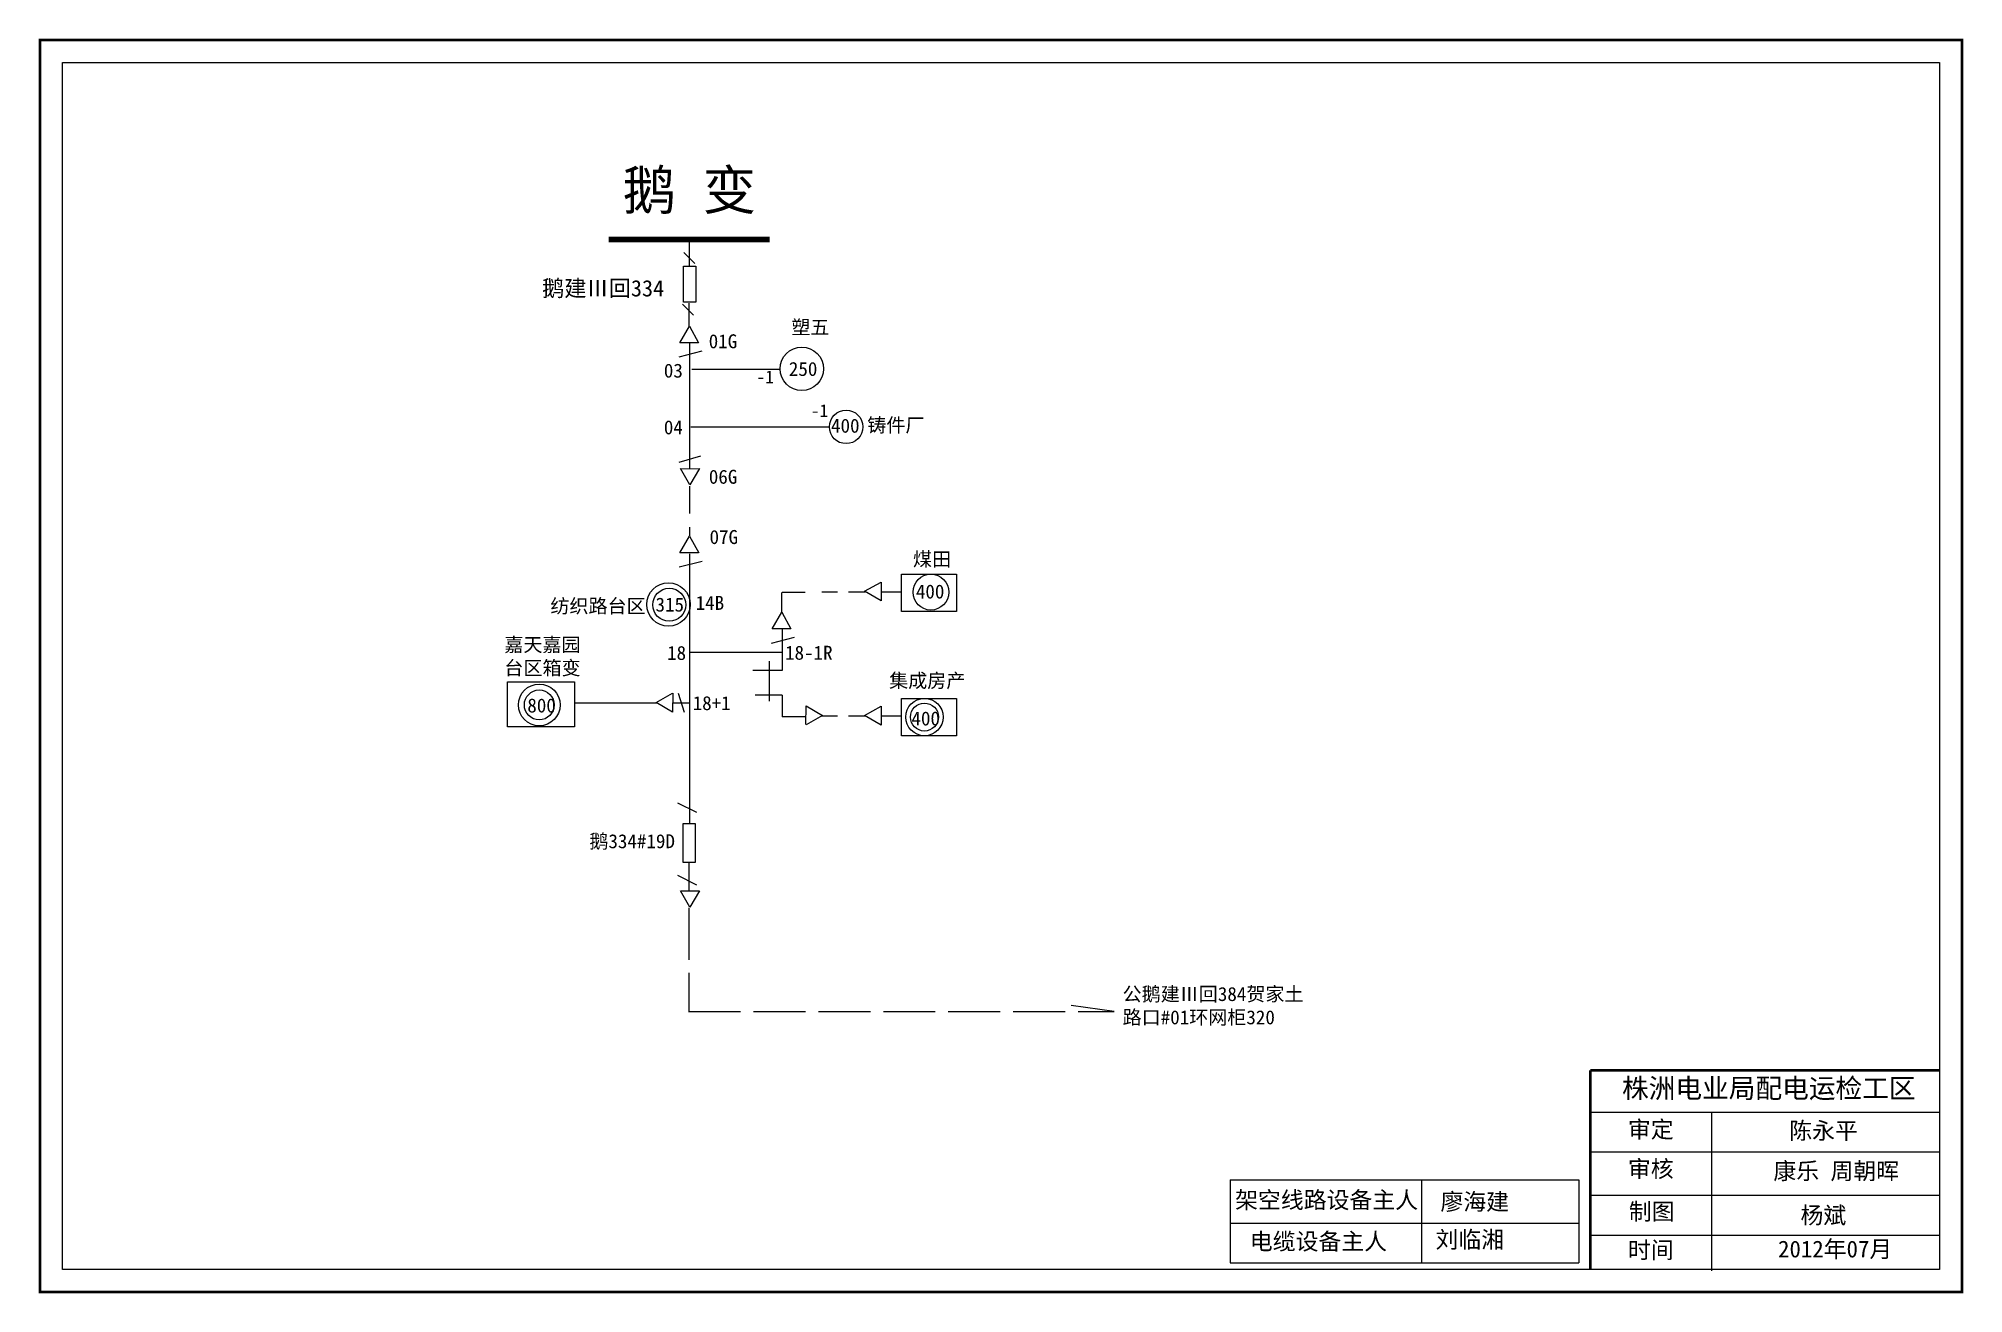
# Model space of a CAD drawing. Extents: x 0 to 344, y 0 to 224.
import ezdxf

# ---------------------------------------------------------------- set-up
doc = ezdxf.new("R2010")
doc.units = 0
doc.header["$LTSCALE"] = 0.774411
doc.linetypes.add('ACAD_ISO02W100', pattern=[15, 12, -3])
doc.linetypes.add('DASHED2', pattern=[9.525, 6.35, -3.175])
doc.layers.get('0').update_dxf_attribs({"linetype": 'CONTINUOUS'})
doc.styles.get("Standard").update_dxf_attribs({"font": '楷体_GB2312.ttf', "height": 2.5})
doc.styles.add('字体', font='楷体_GB2312.ttf', dxfattribs={"height": 2.5})

msp = doc.modelspace()

# ---------------------------------------------------------------- linework, layer by layer
at = {"linetype": 'Continuous'}
for p, q in [((117.34, 184.13), (115.36, 186.11)), ((116.32, 187.89), (116.32, 183.64)), ((117.12, 174.9), (115.14, 176.88)), ((114.66, 169.98), (116.41, 172.94)), ((116.41, 172.94), (118.04, 169.98)), ((118.04, 169.97), (114.66, 169.98)), ((114.56, 167.45), (118.66, 168.5)), ((114.56, 148.58), (118.4, 149.77)), ((116.45, 144.53), (114.82, 147.49)), ((114.88, 147.44), (118.21, 147.49)), ((118.21, 147.49), (116.45, 144.53)), ((114.66, 132.4), (116.42, 135.36)), ((116.42, 135.36), (118.05, 132.4)), ((114.56, 129.86), (118.66, 130.92)), ((118.04, 132.39), (114.66, 132.4)), ((132.94, 121.66), (132.94, 125.29)), ((133.01, 125.36), (137.1, 125.36)), ((140.09, 125.44), (142.9, 125.44)), ((144.86, 125.44), (147.84, 125.44)), ((147.72, 125.54), (150.68, 127.17)), ((150.68, 123.79), (147.72, 125.54)), ((150.65, 125.44), (154.32, 125.44)), ((150.69, 127.17), (150.68, 123.79)), ((131.17, 118.79), (132.93, 121.75)), ((132.93, 121.75), (134.56, 118.79)), ((131.07, 116.25), (135.17, 117.31)), ((134.55, 118.78), (131.17, 118.79)), ((133.01, 118.79), (133.01, 111.34)), ((116.48, 114.62), (133.01, 114.62)), ((133.01, 111.35), (127.75, 111.35)), ((130.7, 105.87), (130.7, 113.03)), ((110.42, 105.65), (113.38, 107.28)), ((113.39, 107.28), (113.38, 103.89)), ((133.01, 106.92), (128.17, 106.92)), ((132.99, 106.92), (132.99, 103.03)), ((95.86, 105.55), (110.54, 105.55)), ((113.38, 103.89), (110.42, 105.65)), ((113.35, 105.55), (116.4, 105.55)), ((137.24, 101.66), (137.25, 105.04)), ((137.25, 105.04), (140.21, 103.29)), ((147.72, 103.31), (150.68, 104.94)), ((150.69, 104.94), (150.68, 101.56)), ((133.01, 103.13), (137.1, 103.13)), ((140.21, 103.29), (137.25, 101.65)), ((140.09, 103.21), (142.9, 103.21)), ((144.86, 103.21), (147.84, 103.21)), ((150.68, 101.56), (147.72, 103.31)), ((150.65, 103.21), (154.32, 103.21)), ((116.45, 69), (114.82, 71.95)), ((114.88, 71.91), (118.21, 71.95)), ((118.21, 71.95), (116.45, 69)), ((192.37, 50.35), (184.7, 51.45)), ((277.63, 32.33), (339.99, 32.33)), ((299.27, 32.32), (299.27, 3.99)), ((277.63, 25.23), (339.99, 25.23)), ((213.17, 20.24), (275.54, 20.24)), ((213.17, 20.24), (213.17, 5.39)), ((247.38, 20.24), (247.38, 5.39)), ((275.54, 20.24), (275.54, 5.39)), ((277.63, 17.48), (339.99, 17.48)), ((213.17, 12.49), (275.54, 12.49)), ((277.63, 10.37), (339.99, 10.37)), ((213.17, 5.39), (275.54, 5.39))]:
    msp.add_line(p, q, dxfattribs=at)
for p, q in [((116.28, 177.02), (116.28, 172.89)), ((116.39, 169.85), (116.4, 147.52)), ((116.82, 165.24), (132.64, 165.24)), ((116.66, 154.92), (141.43, 154.92)), ((116.38, 132.19), (116.43, 83.99))]:
    msp.add_line(p, q)
at = {"linetype": 'DASHED2'}
for p, q in [((116.41, 144.34), (116.41, 135.42)), ((116.3, 76.94), (116.3, 71.96))]:
    msp.add_line(p, q, dxfattribs=at)
at = {"color": 7, "linetype": 'Continuous'}
for p, q in [((114.36, 107.32), (115.44, 103.91)), ((117.71, 85.95), (114.32, 87.64)), ((117.71, 72.97), (114.32, 74.67))]:
    msp.add_line(p, q, dxfattribs=at)
at = {"linetype": 'ACAD_ISO02W100'}
for p, q in [((116.27, 68.89), (116.27, 50.35)), ((116.24, 50.35), (192.37, 50.35))]:
    msp.add_line(p, q, dxfattribs=at)
at = {"linetype": 'Continuous', "const_width": 0.5}
msp.add_lwpolyline([(0.16, 224.13), (344.13, 224.13), (344.13, 0.17), (0.16, 0.17)], close=True, dxfattribs=at)
at = {"linetype": 'Continuous'}
for points in [[(4.2, 220.09), (340.09, 220.09), (340.09, 4.21), (4.2, 4.21)], [(154.32, 128.59), (164.2, 128.59), (164.2, 121.87), (154.32, 121.87)], [(95.85, 109.34), (95.85, 101.26), (83.81, 101.26), (83.81, 109.34)], [(154.32, 106.36), (164.2, 106.36), (164.2, 99.64), (154.32, 99.64)]]:
    msp.add_lwpolyline(points, close=True, dxfattribs=at)
for points, const_width in [([(130.75, 188.45), (101.93, 188.43)], 1), ([(277.59, 39.83), (277.59, 4.11)], 0.5), ([(277.63, 39.83), (339.99, 39.83)], 0.5)]:
    msp.add_lwpolyline(points, dxfattribs=dict(at, const_width=const_width))
at = {"linetype": 'ACAD_ISO02W100'}
msp.add_lwpolyline([(117.53, 177.24), (115.32, 177.24), (115.32, 183.64), (117.53, 183.64)], close=True, dxfattribs=at)
at = {"color": 7, "linetype": 'Continuous'}
msp.add_lwpolyline([(117.44, 77.01), (115.27, 77.01), (115.27, 83.99), (117.44, 83.99)], close=True, dxfattribs=at)
at = {"linetype": 'Continuous'}
for centre, radius in [((136.5, 165.31), 3.89), ((159.6, 125.36), 3.2), ((112.64, 123.16), 3.89), ((112.78, 123.1), 2.95), ((89.52, 105.19), 3.73), ((89.52, 105.19), 2.67), ((158.45, 103.02), 3.34), ((158.45, 103.02), 2.5)]:
    msp.add_circle(centre, radius, dxfattribs=at)
msp.add_circle((144.43, 154.92), 3)

# ---------------------------------------------------------------- texts
at = {"linetype": 'DASHED2', "style": '字体'}
for s, p in [('03', (111.81, 163.73)), ('04', (111.81, 153.59)), ('400', (141.73, 153.88)), ('铸件厂', (148.22, 153.99))]:
    msp.add_text(s, height=2.5, dxfattribs=at).set_placement(p)
for p in [(128.39, 162.71), (138.1, 156.67)]:
    msp.add_text('-1', height=2.3).set_placement(p)
at = {"style": '字体'}
msp.add_text('鹅334#19D', height=2.5, dxfattribs=at).set_placement((98.48, 79.56))
at = {"linetype": 'Continuous', "attachment_point": 1, "style": '字体'}
for s, insert, char_height, width in [('鹅 变', (104.44, 200.78), 7, 49.3827), ('煤田', (156.39, 132.51), 2.5, 17.1316), ('纺织路台区', (91.51, 124.13), 2.5, 41.7509), ('400', (156.91, 126.72), 2.5, 17.1316), ('集成房产', (152.13, 110.79), 2.5, 17.1316), ('400', (156.12, 104.02), 2.5, 17.1316), ('株洲电业局配电运检工区', (283.28, 38.38), 3.5, 82.0179), ('审定', (284.33, 30.77), 3, 23.4615), ('陈永平', (313.2, 30.54), 3, 23.4615), ('审核', (284.33, 23.71), 3, 23.4615), ('康乐 周朝晖', (310.36, 23.33), 3, 33.0539), ('架空线路设备主人', (214.04, 18.15), 3, 58.56), ('廖海建', (250.78, 17.83), 3, 47.14), ('制图', (284.49, 16.08), 3, 23.4615), ('    杨斌', (307.05, 15.41), 3, 60.45), ('电缆设备主人', (216.67, 10.74), 3, 58.56), ('刘临湘', (249.9, 11.06), 3, 33.0539), ('时间', (284.33, 9.2), 3, 23.4615), ('2012年07月', (311.2, 9.37), 3, 23.4615)]:
    msp.add_mtext(s, dxfattribs=dict(at, insert=insert, char_height=char_height, width=width))
at = {"linetype": 'Continuous', "attachment_point": 1}
for s, insert, char_height, width in [('鹅建Ⅲ回334', (90.02, 181.17), 2.914, 37.9112), ('06G', (119.86, 147.25), 2.5, 16.8162), ('07G', (119.99, 136.47), 2.5, 7.0178), ('14B', (117.5, 124.69), 2.5, 7.0178), ('18', (112.39, 115.74), 2.5, 7.0178), ('18-1R', (133.5, 115.77), 2.5, 7.0178), ('18+1', (116.97, 106.76), 2.5, 7.0178)]:
    msp.add_mtext(s, dxfattribs=dict(at, insert=insert, char_height=char_height, width=width))
at = {"linetype": 'DASHED2', "char_height": 2.5, "attachment_point": 1, "style": '字体'}
for s, insert, width in [('塑五', (134.62, 174.01), 17.2389), ('01G', (119.84, 171.48), 5.8606), ('250', (134.18, 166.53), 6.5052), ('315', (110.32, 124.38), 6.5052), ('嘉天嘉园台区箱变', (83.27, 117.22), 13.8567), ('800', (87.38, 106.34), 6.5053), ('公鹅建Ⅲ回384贺家土路口#01环网柜320', (193.9, 54.73), 34.6961)]:
    msp.add_mtext(s, dxfattribs=dict(at, insert=insert, width=width))

doc.saveas('drawing.dxf')
